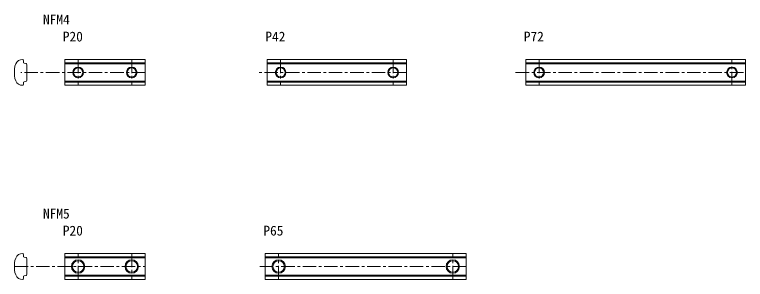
# Model space of a CAD drawing. Units: millimetres on the paper. Extents: x -579 to -306, y -409 to -310.
import ezdxf
from ezdxf.enums import TextEntityAlignment as Align

# ---------------------------------------------------------------- set-up
doc = ezdxf.new("R2010")
doc.units = ezdxf.units.MM
doc.linetypes.add('CHAIN1', pattern=[8, 5, -1, 1, -1])
doc.layers.add('0-0', color=7, linetype='Continuous', lineweight=18)
doc.layers.add('0-1', color=4, linetype='Continuous', lineweight=9)
doc.layers.add('0-E', color=7, linetype='Continuous')
doc.styles.add('ＭＳ ゴシック', font='')
doc.styles.get('ＭＳ ゴシック').set_extended_font_data('MS Gothic')

msp = doc.modelspace()

# ---------------------------------------------------------------- linework, layer by layer
at = {"layer": '0-0'}
for p, q in [((-575.859, -327.612), (-575.859, -326.924)), ((-579.159, -333.011), (-579.159, -329.816)), ((-579.038, -329.132), (-578.72, -328.258)), ((-575.637, -327.901), (-574.881, -328.104)), ((-574.659, -328.394), (-574.659, -334.433)), ((-578.72, -334.568), (-579.038, -333.695)), ((-575.859, -335.215), (-575.859, -335.903)), ((-574.881, -334.723), (-575.637, -334.925)), ((-579.038, -401.484), (-578.72, -400.611)), ((-575.859, -399.276), (-575.859, -399.964)), ((-575.637, -400.254), (-574.881, -400.456)), ((-574.659, -400.746), (-574.659, -406.786)), ((-579.159, -405.363), (-579.159, -402.168)), ((-578.72, -406.921), (-579.038, -406.047)), ((-575.859, -407.567), (-575.859, -408.256)), ((-574.881, -407.075), (-575.637, -407.278))]:
    msp.add_line(p, q, dxfattribs=at)
for points in [[(-560.454, -326.613), (-530.454, -326.613), (-530.454, -336.213), (-560.454, -336.213)], [(-484.873, -336.213), (-484.873, -326.613), (-432.873, -326.613), (-432.873, -336.213)], [(-388.399, -326.613), (-388.399, -336.213), (-306.399, -336.213), (-306.399, -326.613)], [(-530.454, -398.966), (-560.454, -398.966), (-560.454, -408.566), (-530.454, -408.566)], [(-485.609, -398.966), (-410.609, -398.966), (-410.609, -408.566), (-485.609, -408.566)]]:
    msp.add_lwpolyline(points, close=True, dxfattribs=at)
for centre, radius in [((-555.454, -331.413), 1.7), ((-535.454, -331.413), 1.7), ((-479.873, -331.413), 1.7), ((-437.873, -331.413), 1.7), ((-383.399, -331.413), 1.7), ((-311.399, -331.413), 1.7), ((-555.454, -403.766), 2.15), ((-535.454, -403.766), 2.15), ((-480.609, -403.766), 2.15), ((-415.609, -403.766), 2.15)]:
    msp.add_circle(centre, radius, dxfattribs=at)
for centre, radius, start, end in [((-576.371, -329.113), 2.5, 84.46585, 160), ((-576.159, -326.924), 0.3, 0, 84.46585), ((-577.159, -329.816), 2, 160, 180), ((-575.559, -327.612), 0.3, 180, 255), ((-574.959, -328.394), 0.3, 0, 75), ((-577.159, -333.011), 2, 180, 200), ((-576.371, -333.713), 2.5, 200, 275.53415), ((-575.559, -335.215), 0.3, 105, 180), ((-574.959, -334.433), 0.3, 285, 0), ((-576.159, -335.903), 0.3, 275.53415, 0), ((-576.371, -401.466), 2.5, 84.46585, 160), ((-576.159, -399.276), 0.3, 0, 84.46585), ((-575.559, -399.964), 0.3, 180, 255), ((-574.959, -400.746), 0.3, 0, 75), ((-577.159, -402.168), 2, 160, 180), ((-577.159, -405.363), 2, 180, 200), ((-576.371, -406.066), 2.5, 200, 275.53415), ((-576.159, -408.256), 0.3, 275.53415, 0), ((-575.559, -407.567), 0.3, 105, 180), ((-574.959, -406.786), 0.3, 285, 0)]:
    msp.add_arc(centre, radius, start, end, dxfattribs=at)
at = {"layer": '0-1', "linetype": 'CHAIN1'}
for p, q in [((-555.454, -326.625), (-555.454, -336.202)), ((-535.454, -326.625), (-535.454, -336.202)), ((-479.873, -326.625), (-479.873, -336.202)), ((-437.873, -326.625), (-437.873, -336.202)), ((-383.399, -326.625), (-383.399, -336.202)), ((-311.399, -336.202), (-311.399, -326.625)), ((-530.454, -331.413), (-576.797, -331.413)), ((-432.873, -331.413), (-488.165, -331.413)), ((-392.164, -331.413), (-306.399, -331.413)), ((-555.454, -408.554), (-555.454, -398.977)), ((-535.454, -398.977), (-535.454, -408.554)), ((-480.609, -408.554), (-480.609, -398.977)), ((-415.609, -408.554), (-415.609, -398.977)), ((-579.159, -403.766), (-530.454, -403.766)), ((-410.609, -403.766), (-488.165, -403.766))]:
    msp.add_line(p, q, dxfattribs=at)
at = {"layer": '0-1', "color": 7, "lineweight": 20}
for p, q in [((-530.454, -327.842), (-560.454, -327.842)), ((-560.454, -328.163), (-530.454, -328.163)), ((-432.873, -327.842), (-484.873, -327.842)), ((-484.873, -328.163), (-432.873, -328.163)), ((-306.399, -327.842), (-388.399, -327.842)), ((-388.399, -328.163), (-306.399, -328.163)), ((-560.454, -334.663), (-530.454, -334.663)), ((-530.454, -334.985), (-560.454, -334.985)), ((-484.873, -334.663), (-432.873, -334.663)), ((-432.873, -334.985), (-484.873, -334.985)), ((-306.399, -334.663), (-388.399, -334.663)), ((-388.399, -334.985), (-306.399, -334.985)), ((-560.454, -400.194), (-530.454, -400.194)), ((-530.454, -400.516), (-560.454, -400.516)), ((-410.609, -400.194), (-485.609, -400.194)), ((-485.609, -400.516), (-410.609, -400.516)), ((-560.454, -407.016), (-530.454, -407.016)), ((-530.454, -407.337), (-560.454, -407.337)), ((-485.609, -407.016), (-410.609, -407.016)), ((-410.609, -407.337), (-485.609, -407.337))]:
    msp.add_line(p, q, dxfattribs=at)
at = {"layer": '0-1'}
for centre, radius in [((-555.454, -331.413), 2), ((-535.454, -331.413), 2), ((-479.873, -331.413), 2), ((-437.873, -331.413), 2), ((-383.399, -331.413), 2), ((-311.399, -331.413), 2), ((-555.454, -403.766), 2.5), ((-535.454, -403.766), 2.5), ((-480.609, -403.766), 2.5), ((-415.609, -403.766), 2.5)]:
    msp.add_circle(centre, radius, dxfattribs=at)

# ---------------------------------------------------------------- texts
at = {"layer": '0-E', "style": 'ＭＳ ゴシック'}
for s, p in [('NFM4', (-568.566, -314.622)), ('P20', (-561.16, -320.971)), ('P42', (-485.578, -320.971)), ('P72', (-389.104, -320.971)), ('NFM5', (-568.566, -386.975)), ('P20', (-561.16, -393.323)), ('P65', (-486.315, -393.323))]:
    msp.add_text(s, height=3.666, dxfattribs=at).set_placement(p, align=Align.BOTTOM_LEFT)

doc.saveas('drawing.dxf')
